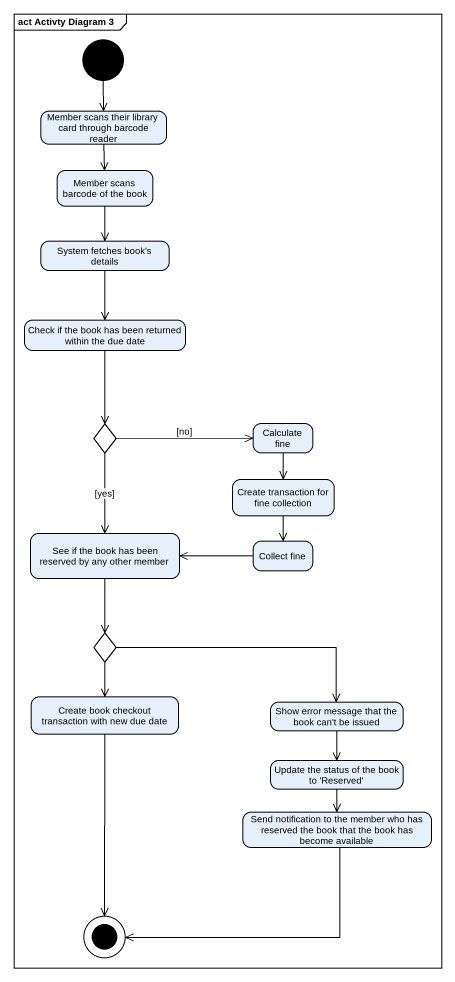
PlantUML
@startuml
mainframe act Activty Diagram 3
hide empty description
state "Member scans their library card through barcode reader" as Member_scans_their_library
state "Member scans barcode of the book" as Member_scans_barcode_of_the
state "System fetches book's details" as System_fetches_book_s
state "Check if the book has been returned within the due date" as Check_if_the_book_has_been
state choice1 <<choice>>
state "Calculate fine" as Calculate_fine
state "Create transaction for fine collection" as Create_transaction_for_fine
state "See if the book has been reserved by any other member" as See_if_the_book_has_been
state "Collect fine" as Collect_fine
state choice2 <<choice>>
state "Create book checkout transaction with new due date" as Create_book_checkout
state "Show error message that the book can't be issued" as Show_error_message_that_the
state "Update the status of the book to 'Reserved'" as Update_the_status_of_the
state "Send notification to the member who has reserved the book that the book has become available" as Send_notification_to_the
[*] --> Member_scans_their_library
Member_scans_their_library --> Member_scans_barcode_of_the
Member_scans_barcode_of_the --> System_fetches_book_s
System_fetches_book_s --> Check_if_the_book_has_been
Check_if_the_book_has_been --> choice1
choice1 -right-> Calculate_fine : [no]
choice1 --> See_if_the_book_has_been : [yes]
Calculate_fine --> Create_transaction_for_fine
Create_transaction_for_fine --> Collect_fine
See_if_the_book_has_been --> choice2
Collect_fine -left-> See_if_the_book_has_been
choice2 --> Create_book_checkout
choice2 -right-> Show_error_message_that_the
Show_error_message_that_the --> Update_the_status_of_the
Update_the_status_of_the --> Send_notification_to_the
Create_book_checkout --> [*]
Send_notification_to_the -left-> [*]
@enduml
